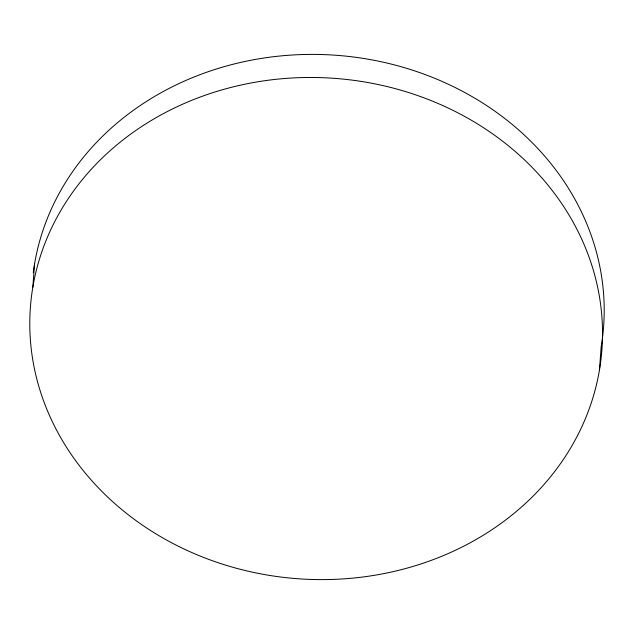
<?xml version="1.0" encoding="UTF-8"?>
<svg xmlns="http://www.w3.org/2000/svg" width="634" height="634" viewBox="0 0 634 634"><rect width="100%" height="100%" fill="white"/><g stroke="black" fill="none" stroke-linecap="round" stroke-linejoin="round"><path stroke-width="0.95" d="M32.849 287.123L34.537 264.045M599.463 369.955A286.544 250.858 4.2 0 0 210.639 93.38A286.544 250.858 4.2 0 0 138.363 522.281A286.544 250.858 4.2 0 0 599.463 369.955L601.151 346.877A286.544 250.858 4.2 0 0 354.62 57.155A286.544 250.858 4.2 0 0 33.253 272.715"/></g></svg>
